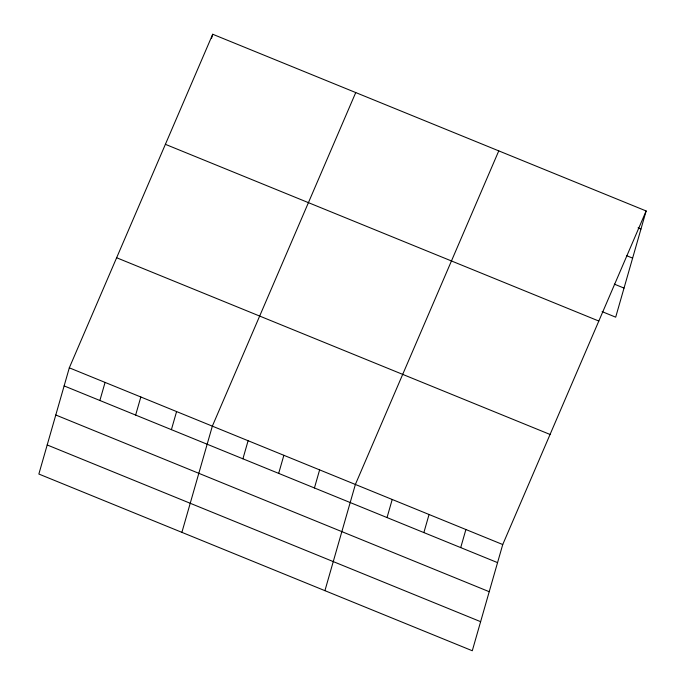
<?xml version="1.0" encoding="UTF-8"?>
<svg xmlns="http://www.w3.org/2000/svg" width="685" height="685" viewBox="0 0 685 685"><rect width="100%" height="100%" fill="white"/><g stroke="black" fill="none" stroke-linecap="round" stroke-linejoin="round"><path stroke-width="1.03" d="M69.313 367.828L38.857 474.037L472.29 650.75L502.739 544.541L646.143 210.963L212.71 34.25L69.313 367.828L502.739 544.541M99.882 400.494L105.07 382.41M211.562 38.266L212.71 34.25M135.639 415.076L140.827 396.992M171.404 429.649L176.584 411.565M181.893 532.356L212.341 426.147L355.746 92.561M242.918 458.804L248.098 440.72M278.675 473.386L283.864 455.302M314.432 487.968L319.621 469.884M324.921 590.667L355.378 484.458L498.774 150.88M387.034 517.56L392.214 499.476M423.869 532.587L429.058 514.495M460.714 547.606L465.903 529.522M646.143 210.963L615.687 317.172L602.115 311.632M638.052 227.857L640.954 229.047M626.801 255.753L632.615 258.125M614.334 284.138L624.026 288.085M165.393 144.329L598.818 321.042M116.638 257.748L550.064 434.461M64.125 385.912L497.558 562.625M55.785 414.999L489.218 591.703M47.196 444.959L480.622 621.672"/></g></svg>
